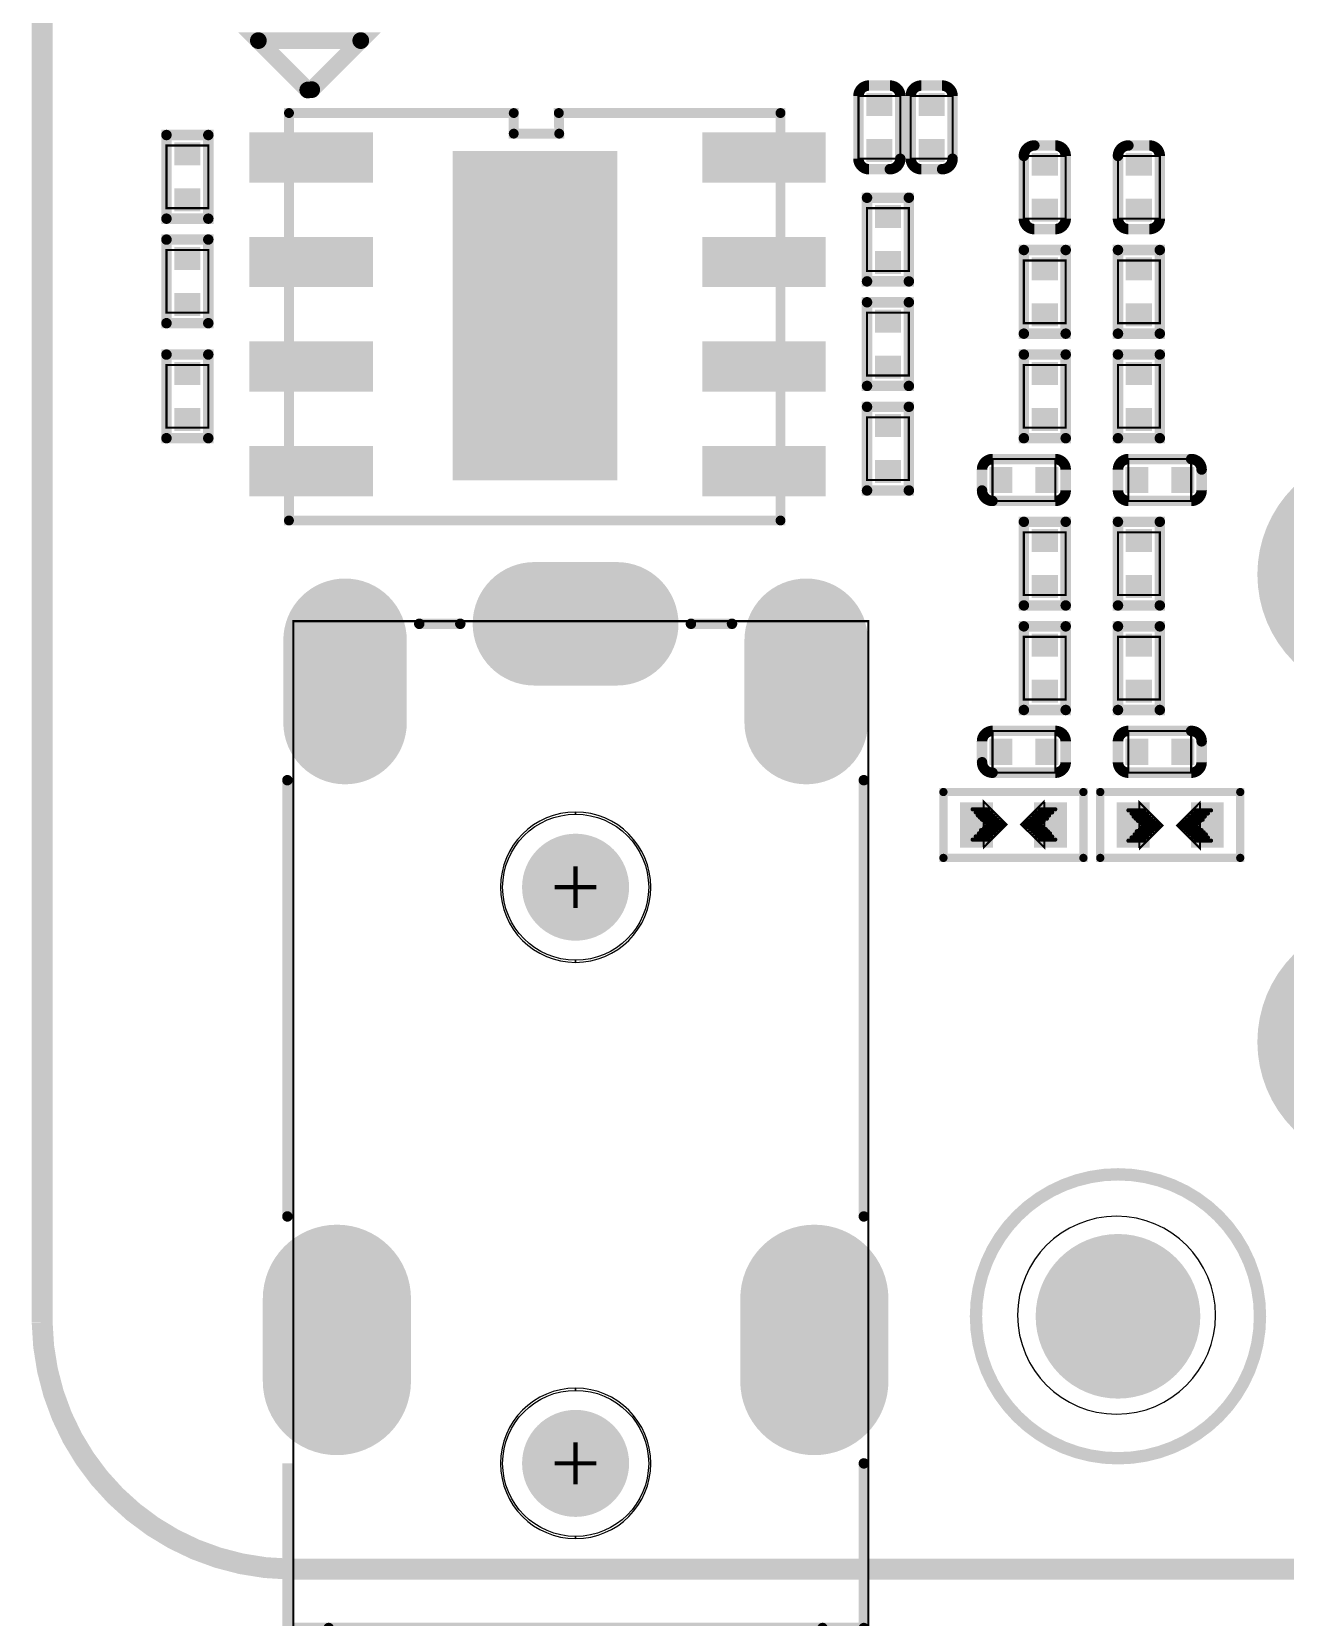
# Model space of a CAD drawing. Extents: x 60 to 160, y 44 to 135.
# Drawn here: x 59.58 to 74.8, y 59.46 to 78.73 of the extents above; entities that cross this region are included whole.
import ezdxf

# ---------------------------------------------------------------- set-up
doc = ezdxf.new("R2010")
doc.units = 0
for name, pattern in [('KEEPOUT_10010100$0', [2, 1, 1]), ('TRMIDX_0', [2, 1, 1]), ('TRMIDX_1', [2, 1, 1])]:
    doc.linetypes.add(name, pattern=pattern)
for name, color, linetype in [('BOARD_OUTLINE_00', 255, 'CONTINUOUS'), ('DRIL_NPLTE_THRU_01', 3, 'CONTINUOUS'), ('DRIL_NPLTE_THRU_02', 253, 'CONTINUOUS'), ('DRIL_NPLTE_THRU_03', 4, 'CONTINUOUS'), ('DRIL_NPLTE_THRU_04', 253, 'CONTINUOUS'), ('DRIL_NPLTE_THRU_05', 210, 'CONTINUOUS'), ('DRIL_NPLTE_THRU_06', 253, 'CONTINUOUS'), ('DRIL_NPLTE_THRU_07', 57, 'CONTINUOUS'), ('DRIL_NPLTE_THRU_08', 231, 'CONTINUOUS'), ('DRIL_NPLTE_THRU_09', 253, 'CONTINUOUS'), ('DRIL_NPLTE_THRU_10', 112, 'CONTINUOUS'), ('DRIL_NPLTE_THRU_11', 216, 'CONTINUOUS'), ('DRIL_NPLTE_THRU_12', 5, 'CONTINUOUS'), ('DRIL_PLTE_THRU_01', 3, 'CONTINUOUS'), ('DRIL_PLTE_THRU_02', 253, 'CONTINUOUS'), ('DRIL_PLTE_THRU_03', 4, 'CONTINUOUS'), ('DRIL_PLTE_THRU_04', 253, 'CONTINUOUS'), ('DRIL_PLTE_THRU_05', 210, 'CONTINUOUS'), ('DRIL_PLTE_THRU_06', 253, 'CONTINUOUS'), ('DRIL_PLTE_THRU_07', 57, 'CONTINUOUS'), ('DRIL_PLTE_THRU_08', 231, 'CONTINUOUS'), ('DRIL_PLTE_THRU_09', 253, 'CONTINUOUS'), ('DRIL_PLTE_THRU_10', 112, 'CONTINUOUS'), ('DRIL_PLTE_THRU_11', 216, 'CONTINUOUS'), ('DRIL_PLTE_THRU_12', 5, 'CONTINUOUS'), ('DRIL_SYMBOL', 255, 'CONTINUOUS'), ('KEEPOUT_00', 43, 'CONTINUOUS'), ('KEEPOUT_01', 43, 'CONTINUOUS'), ('PADS_BOT', 5, 'CONTINUOUS'), ('PADS_INNER', 3, 'CONTINUOUS'), ('PADS_TOP', 3, 'CONTINUOUS'), ('PADS_XR_121', 43, 'CONTINUOUS'), ('PART_TOP_2DLINE_01', 255, 'CONTINUOUS'), ('PART_TOP_2DLINE_116', 255, 'CONTINUOUS'), ('PART_TOP_2DLINE_117', 255, 'CONTINUOUS'), ('PART_TOP_2DLINE_118', 255, 'CONTINUOUS'), ('PART_TOP_2DLINE_119', 255, 'CONTINUOUS'), ('PART_TOP_2DLINE_126', 255, 'CONTINUOUS'), ('PART_TOP_COPPER_01', 255, 'CONTINUOUS'), ('PART_TOP_COPPER_121', 255, 'CONTINUOUS'), ('PART_TOP_CUTOUT_01', 255, 'CONTINUOUS')]:
    doc.layers.add(name, color=color, linetype=linetype)

# ---------------------------------------------------------------- blocks, each defined once
blk = doc.blocks.new('SMOOTH_0$254')
at = {"const_width": 0.127}
blk.add_lwpolyline([(-0.0635, 0, 1), (0.0635, 0, 1)], format="xyb", close=True, dxfattribs=at)
blk = doc.blocks.new('BOARD_62')
at = {"layer": 'BOARD_OUTLINE_00', "const_width": 0.254}
blk.add_lwpolyline([(-3, 71.247506, -0.396432827), (0, 74.247506), (94.190152, 74.247506, -0.365948033), (97.190152, 71.247506), (97.190152, 3, -0.372393427), (94.190152, 0), (0, 0, -0.406057892), (-3, 3)], format="xyb", close=True, dxfattribs=at)
at = {"layer": 'BOARD_OUTLINE_00'}
blk.add_blockref('SMOOTH_0$254', (0, 0), dxfattribs=at)
blk = doc.blocks.new('SMOOTH_0$127')
at = {"const_width": 0.0635}
blk.add_lwpolyline([(-0.03175, 0, 1), (0.03175, 0, 1)], format="xyb", close=True, dxfattribs=at)
blk = doc.blocks.new('SMOOTH_0$0254')
at = {"const_width": 0.0127}
blk.add_lwpolyline([(-0.00635, 0, 1), (0.00635, 0, 1)], format="xyb", close=True, dxfattribs=at)
blk = doc.blocks.new('PART_BODY_TOP_2')
at = {"layer": 'PART_TOP_2DLINE_01', "const_width": 0.127}
blk.add_lwpolyline([(-0.508, -0.127, 0.414214), (-0.381, -0.254), (0.381, -0.254, 0.414214), (0.508, -0.127), (0.508, 0.127, 0.414214), (0.381, 0.254), (-0.381, 0.254, 0.414214), (-0.508, 0.127)], format="xyb", close=True, dxfattribs=at)
at = {"layer": 'PART_TOP_2DLINE_116', "const_width": 0.0254}
blk.add_lwpolyline([(-0.381, 0.254), (-0.381, -0.254), (0.381, -0.254), (0.381, 0.254)], close=True, dxfattribs=at)
at = {"layer": 'PART_TOP_2DLINE_117', "const_width": 0.0254}
blk.add_lwpolyline([(-0.381, 0.254), (-0.381, -0.254), (0.381, -0.254), (0.381, 0.254)], close=True, dxfattribs=at)
at = {"layer": 'PART_TOP_2DLINE_01'}
for p in [(-0.508, -0.127), (-0.381, -0.254)]:
    blk.add_blockref('SMOOTH_0$127', p, dxfattribs=at)
at = {"layer": 'PART_TOP_2DLINE_116'}
for p in [(-0.381, 0.254), (0.381, 0.254), (-0.381, -0.254), (0.381, -0.254)]:
    blk.add_blockref('SMOOTH_0$0254', p, dxfattribs=at)
at = {"layer": 'PART_TOP_2DLINE_117'}
for p in [(-0.381, 0.254), (0.381, 0.254), (-0.381, -0.254), (0.381, -0.254)]:
    blk.add_blockref('SMOOTH_0$0254', p, dxfattribs=at)
blk = doc.blocks.new('DRIL_HOLE_0')
blk.add_lwpolyline([(0, 0, 1), (0, 0, 1)], format="xyb", close=True)
blk = doc.blocks.new('PAD_0')
blk.add_lwpolyline([(0, 0, 1), (0, 0, 1)], format="xyb", close=True)
blk = doc.blocks.new('PAD_3')
at = {"const_width": 0.2794}
blk.add_lwpolyline([(-0.15875, 0), (0.15875, 0)], dxfattribs=at)
blk = doc.blocks.new('STK_TOP_90')
at = {"layer": 'DRIL_PLTE_THRU_01'}
blk.add_blockref('DRIL_HOLE_0', (0, 0), dxfattribs=at)
at = {"layer": 'DRIL_PLTE_THRU_02'}
blk.add_blockref('DRIL_HOLE_0', (0, 0), dxfattribs=at)
at = {"layer": 'DRIL_PLTE_THRU_03'}
blk.add_blockref('DRIL_HOLE_0', (0, 0), dxfattribs=at)
at = {"layer": 'DRIL_PLTE_THRU_04'}
blk.add_blockref('DRIL_HOLE_0', (0, 0), dxfattribs=at)
at = {"layer": 'DRIL_PLTE_THRU_05'}
blk.add_blockref('DRIL_HOLE_0', (0, 0), dxfattribs=at)
at = {"layer": 'DRIL_PLTE_THRU_06'}
blk.add_blockref('DRIL_HOLE_0', (0, 0), dxfattribs=at)
at = {"layer": 'DRIL_PLTE_THRU_07'}
blk.add_blockref('DRIL_HOLE_0', (0, 0), dxfattribs=at)
at = {"layer": 'DRIL_PLTE_THRU_08'}
blk.add_blockref('DRIL_HOLE_0', (0, 0), dxfattribs=at)
at = {"layer": 'DRIL_PLTE_THRU_09'}
blk.add_blockref('DRIL_HOLE_0', (0, 0), dxfattribs=at)
at = {"layer": 'DRIL_PLTE_THRU_10'}
blk.add_blockref('DRIL_HOLE_0', (0, 0), dxfattribs=at)
at = {"layer": 'DRIL_PLTE_THRU_11'}
blk.add_blockref('DRIL_HOLE_0', (0, 0), dxfattribs=at)
at = {"layer": 'DRIL_PLTE_THRU_12'}
blk.add_blockref('DRIL_HOLE_0', (0, 0), dxfattribs=at)
at = {"layer": 'PADS_BOT'}
blk.add_blockref('PAD_0', (0, 0), dxfattribs=at)
at = {"layer": 'PADS_INNER'}
blk.add_blockref('PAD_0', (0, 0), dxfattribs=at)
at = {"layer": 'PADS_TOP', "rotation": 90}
blk.add_blockref('PAD_3', (0, 0), dxfattribs=at)
blk = doc.blocks.new('SYM_TOP_5')
for name, p in [('PART_BODY_TOP_2', (0, 0)), ('STK_TOP_90', (-0.279, 0)), ('STK_TOP_90', (0.279, 0))]:
    blk.add_blockref(name, p)
blk = doc.blocks.new('PART_TOP_204')
blk.add_blockref('SYM_TOP_5', (0, 0))
blk = doc.blocks.new('PART_TOP_205')
blk.add_blockref('SYM_TOP_5', (0, 0))
blk = doc.blocks.new('PART_TOP_206')
blk.add_blockref('SYM_TOP_5', (0, 0))
blk = doc.blocks.new('PART_TOP_207')
blk.add_blockref('SYM_TOP_5', (0, 0))
blk = doc.blocks.new('PART_TOP_208')
blk.add_blockref('SYM_TOP_5', (0, 0))
blk = doc.blocks.new('PART_TOP_209')
blk.add_blockref('SYM_TOP_5', (0, 0))
blk = doc.blocks.new('PART_TOP_216')
blk.add_blockref('SYM_TOP_5', (0, 0))
blk = doc.blocks.new('PART_TOP_217')
blk.add_blockref('SYM_TOP_5', (0, 0))
blk = doc.blocks.new('PART_BODY_TOP_20')
at = {"layer": 'KEEPOUT_00', "linetype": 'KEEPOUT_10010100$0'}
for points in [[(-1.979, 0.063), (-1.953, 0.063, 1), (-3.779, 0.063), (-3.753, 0.063, -1)], [(5.021, 0.063), (5.047, 0.063, 1), (3.221, 0.063), (3.247, 0.063, -1)], [(-3.753, 0.063), (-3.779, 0.063, 1), (-1.953, 0.063), (-1.979, 0.063, -1)], [(3.247, 0.063), (3.221, 0.063, 1), (5.047, 0.063), (5.021, 0.063, -1)]]:
    blk.add_lwpolyline(points, format="xyb", close=True, dxfattribs=at)
at = {"layer": 'PART_TOP_2DLINE_01', "const_width": 0.127}
for points in [[(-2.866, -3.437), (-4.866, -3.437), (-4.866, -2.936), (-4.866, 3.063), (-4.866, 3.564), (-2.866, 3.564)], [(0.134, 3.564), (5.434, 3.564)], [(-4.866, -2.936), (-7.366, -2.936), (-7.366, 3.063), (-4.866, 3.063)], [(7.334, 1.464), (7.334, 1.963)], [(7.334, -1.836), (7.334, -1.337)], [(0.134, -3.437), (5.434, -3.437)]]:
    blk.add_lwpolyline(points, dxfattribs=at)
at = {"layer": 'PART_TOP_2DLINE_118', "const_width": 0.0254}
blk.add_lwpolyline([(-7.366, -3.493), (-7.366, 3.493), (7.366, 3.493), (7.366, -3.493)], close=True, dxfattribs=at)
at = {"layer": 'PART_TOP_2DLINE_119', "const_width": 0.0254}
blk.add_lwpolyline([(-7.366, -3.493), (-7.366, 3.493), (7.366, 3.493), (7.366, -3.493)], close=True, dxfattribs=at)
at = {"layer": 'PART_TOP_2DLINE_01'}
for p in [(0.134, 3.564), (5.434, 3.564), (-7.366, 3.063), (-4.866, 3.063), (7.334, 1.963), (7.334, 1.464), (7.334, -1.337), (7.334, -1.836), (-7.366, -2.936), (-4.866, -2.936), (-4.866, -2.936), (-4.866, -3.437), (-2.866, -3.437), (0.134, -3.437), (5.434, -3.437)]:
    blk.add_blockref('SMOOTH_0$127', p, dxfattribs=at)
at = {"layer": 'PART_TOP_2DLINE_118'}
for p in [(-7.366, 3.493), (7.366, 3.493), (-7.366, -3.493), (7.366, -3.493)]:
    blk.add_blockref('SMOOTH_0$0254', p, dxfattribs=at)
at = {"layer": 'PART_TOP_2DLINE_119'}
for p in [(-7.366, 3.493), (7.366, 3.493), (-7.366, -3.493), (7.366, -3.493)]:
    blk.add_blockref('SMOOTH_0$0254', p, dxfattribs=at)
blk = doc.blocks.new('DRIL_SYMBOL_1$299972')
at = {"layer": 'DRIL_SYMBOL', "const_width": 0.0508}
for points in [[(0, -0.254), (0, 0.254)], [(-0.254, 0), (0.254, 0)]]:
    blk.add_lwpolyline(points, dxfattribs=at)
blk = doc.blocks.new('DRIL_HOLE_1$299972')
at = {"const_width": 0.65}
blk.add_lwpolyline([(-0.325, 0, 1), (0.325, 0, 1)], format="xyb", close=True, dxfattribs=at)
blk.add_blockref('DRIL_SYMBOL_1$299972', (0, 0))
blk = doc.blocks.new('PAD_19')
at = {"const_width": 0.65}
blk.add_lwpolyline([(0, -0.325, 1), (0, 0.325, 1)], format="xyb", close=True, dxfattribs=at)
blk = doc.blocks.new('STK_TOP_120')
at = {"layer": 'DRIL_NPLTE_THRU_01'}
blk.add_blockref('DRIL_HOLE_1$299972', (0, 0), dxfattribs=at)
at = {"layer": 'DRIL_NPLTE_THRU_02'}
blk.add_blockref('DRIL_HOLE_1$299972', (0, 0), dxfattribs=at)
at = {"layer": 'DRIL_NPLTE_THRU_03'}
blk.add_blockref('DRIL_HOLE_1$299972', (0, 0), dxfattribs=at)
at = {"layer": 'DRIL_NPLTE_THRU_04'}
blk.add_blockref('DRIL_HOLE_1$299972', (0, 0), dxfattribs=at)
at = {"layer": 'DRIL_NPLTE_THRU_05'}
blk.add_blockref('DRIL_HOLE_1$299972', (0, 0), dxfattribs=at)
at = {"layer": 'DRIL_NPLTE_THRU_06'}
blk.add_blockref('DRIL_HOLE_1$299972', (0, 0), dxfattribs=at)
at = {"layer": 'DRIL_NPLTE_THRU_07'}
blk.add_blockref('DRIL_HOLE_1$299972', (0, 0), dxfattribs=at)
at = {"layer": 'DRIL_NPLTE_THRU_08'}
blk.add_blockref('DRIL_HOLE_1$299972', (0, 0), dxfattribs=at)
at = {"layer": 'DRIL_NPLTE_THRU_09'}
blk.add_blockref('DRIL_HOLE_1$299972', (0, 0), dxfattribs=at)
at = {"layer": 'DRIL_NPLTE_THRU_10'}
blk.add_blockref('DRIL_HOLE_1$299972', (0, 0), dxfattribs=at)
at = {"layer": 'DRIL_NPLTE_THRU_11'}
blk.add_blockref('DRIL_HOLE_1$299972', (0, 0), dxfattribs=at)
at = {"layer": 'DRIL_NPLTE_THRU_12'}
blk.add_blockref('DRIL_HOLE_1$299972', (0, 0), dxfattribs=at)
at = {"layer": 'PADS_BOT'}
blk.add_blockref('PAD_19', (0, 0), dxfattribs=at)
at = {"layer": 'PADS_INNER'}
blk.add_blockref('PAD_19', (0, 0), dxfattribs=at)
at = {"layer": 'PADS_TOP'}
blk.add_blockref('PAD_19', (0, 0), dxfattribs=at)
blk = doc.blocks.new('DRIL_SLOT_0003900059000000900')
at = {"const_width": 0.5}
blk.add_lwpolyline([(0.25, -0.25), (0.25, 0.25, 1), (-0.25, 0.25), (-0.25, -0.25, 1)], format="xyb", close=True, dxfattribs=at)
blk = doc.blocks.new('PAD_20')
at = {"const_width": 0.75}
blk.add_lwpolyline([(-0.5, -0.375), (0.5, -0.375, 1), (0.5, 0.375), (-0.5, 0.375, 1)], format="xyb", close=True, dxfattribs=at)
blk = doc.blocks.new('STK_TOP_121')
at = {"layer": 'DRIL_PLTE_THRU_01'}
blk.add_blockref('DRIL_SLOT_0003900059000000900', (0, 0), dxfattribs=at)
at = {"layer": 'DRIL_PLTE_THRU_02'}
blk.add_blockref('DRIL_SLOT_0003900059000000900', (0, 0), dxfattribs=at)
at = {"layer": 'DRIL_PLTE_THRU_03'}
blk.add_blockref('DRIL_SLOT_0003900059000000900', (0, 0), dxfattribs=at)
at = {"layer": 'DRIL_PLTE_THRU_04'}
blk.add_blockref('DRIL_SLOT_0003900059000000900', (0, 0), dxfattribs=at)
at = {"layer": 'DRIL_PLTE_THRU_05'}
blk.add_blockref('DRIL_SLOT_0003900059000000900', (0, 0), dxfattribs=at)
at = {"layer": 'DRIL_PLTE_THRU_06'}
blk.add_blockref('DRIL_SLOT_0003900059000000900', (0, 0), dxfattribs=at)
at = {"layer": 'DRIL_PLTE_THRU_07'}
blk.add_blockref('DRIL_SLOT_0003900059000000900', (0, 0), dxfattribs=at)
at = {"layer": 'DRIL_PLTE_THRU_08'}
blk.add_blockref('DRIL_SLOT_0003900059000000900', (0, 0), dxfattribs=at)
at = {"layer": 'DRIL_PLTE_THRU_09'}
blk.add_blockref('DRIL_SLOT_0003900059000000900', (0, 0), dxfattribs=at)
at = {"layer": 'DRIL_PLTE_THRU_10'}
blk.add_blockref('DRIL_SLOT_0003900059000000900', (0, 0), dxfattribs=at)
at = {"layer": 'DRIL_PLTE_THRU_11'}
blk.add_blockref('DRIL_SLOT_0003900059000000900', (0, 0), dxfattribs=at)
at = {"layer": 'DRIL_PLTE_THRU_12'}
blk.add_blockref('DRIL_SLOT_0003900059000000900', (0, 0), dxfattribs=at)
at = {"layer": 'PADS_BOT', "rotation": 90}
blk.add_blockref('PAD_20', (0, 0), dxfattribs=at)
at = {"layer": 'PADS_INNER', "rotation": 90}
blk.add_blockref('PAD_20', (0, 0), dxfattribs=at)
at = {"layer": 'PADS_TOP', "rotation": 90}
blk.add_blockref('PAD_20', (0, 0), dxfattribs=at)
blk = doc.blocks.new('DRIL_SLOT_0003900059000000000')
at = {"const_width": 0.5}
blk.add_lwpolyline([(-0.25, -0.25), (0.25, -0.25, 1), (0.25, 0.25), (-0.25, 0.25, 1)], format="xyb", close=True, dxfattribs=at)
blk = doc.blocks.new('STK_TOP_119')
at = {"layer": 'DRIL_PLTE_THRU_01'}
blk.add_blockref('DRIL_SLOT_0003900059000000000', (0, 0), dxfattribs=at)
at = {"layer": 'DRIL_PLTE_THRU_02'}
blk.add_blockref('DRIL_SLOT_0003900059000000000', (0, 0), dxfattribs=at)
at = {"layer": 'DRIL_PLTE_THRU_03'}
blk.add_blockref('DRIL_SLOT_0003900059000000000', (0, 0), dxfattribs=at)
at = {"layer": 'DRIL_PLTE_THRU_04'}
blk.add_blockref('DRIL_SLOT_0003900059000000000', (0, 0), dxfattribs=at)
at = {"layer": 'DRIL_PLTE_THRU_05'}
blk.add_blockref('DRIL_SLOT_0003900059000000000', (0, 0), dxfattribs=at)
at = {"layer": 'DRIL_PLTE_THRU_06'}
blk.add_blockref('DRIL_SLOT_0003900059000000000', (0, 0), dxfattribs=at)
at = {"layer": 'DRIL_PLTE_THRU_07'}
blk.add_blockref('DRIL_SLOT_0003900059000000000', (0, 0), dxfattribs=at)
at = {"layer": 'DRIL_PLTE_THRU_08'}
blk.add_blockref('DRIL_SLOT_0003900059000000000', (0, 0), dxfattribs=at)
at = {"layer": 'DRIL_PLTE_THRU_09'}
blk.add_blockref('DRIL_SLOT_0003900059000000000', (0, 0), dxfattribs=at)
at = {"layer": 'DRIL_PLTE_THRU_10'}
blk.add_blockref('DRIL_SLOT_0003900059000000000', (0, 0), dxfattribs=at)
at = {"layer": 'DRIL_PLTE_THRU_11'}
blk.add_blockref('DRIL_SLOT_0003900059000000000', (0, 0), dxfattribs=at)
at = {"layer": 'DRIL_PLTE_THRU_12'}
blk.add_blockref('DRIL_SLOT_0003900059000000000', (0, 0), dxfattribs=at)
at = {"layer": 'PADS_BOT'}
blk.add_blockref('PAD_20', (0, 0), dxfattribs=at)
at = {"layer": 'PADS_INNER'}
blk.add_blockref('PAD_20', (0, 0), dxfattribs=at)
at = {"layer": 'PADS_TOP'}
blk.add_blockref('PAD_20', (0, 0), dxfattribs=at)
blk = doc.blocks.new('DRIL_SLOT_0004700059000000000')
at = {"const_width": 0.599948}
blk.add_lwpolyline([(-0.150114, -0.299974), (0.150114, -0.299974, 1), (0.150114, 0.299974), (-0.150114, 0.299974, 1)], format="xyb", close=True, dxfattribs=at)
blk = doc.blocks.new('PAD_21')
at = {"const_width": 0.9}
blk.add_lwpolyline([(-0.5, -0.45), (0.5, -0.45, 1), (0.5, 0.45), (-0.5, 0.45, 1)], format="xyb", close=True, dxfattribs=at)
blk = doc.blocks.new('STK_TOP_122')
at = {"layer": 'DRIL_PLTE_THRU_01'}
blk.add_blockref('DRIL_SLOT_0004700059000000000', (0, 0), dxfattribs=at)
at = {"layer": 'DRIL_PLTE_THRU_02'}
blk.add_blockref('DRIL_SLOT_0004700059000000000', (0, 0), dxfattribs=at)
at = {"layer": 'DRIL_PLTE_THRU_03'}
blk.add_blockref('DRIL_SLOT_0004700059000000000', (0, 0), dxfattribs=at)
at = {"layer": 'DRIL_PLTE_THRU_04'}
blk.add_blockref('DRIL_SLOT_0004700059000000000', (0, 0), dxfattribs=at)
at = {"layer": 'DRIL_PLTE_THRU_05'}
blk.add_blockref('DRIL_SLOT_0004700059000000000', (0, 0), dxfattribs=at)
at = {"layer": 'DRIL_PLTE_THRU_06'}
blk.add_blockref('DRIL_SLOT_0004700059000000000', (0, 0), dxfattribs=at)
at = {"layer": 'DRIL_PLTE_THRU_07'}
blk.add_blockref('DRIL_SLOT_0004700059000000000', (0, 0), dxfattribs=at)
at = {"layer": 'DRIL_PLTE_THRU_08'}
blk.add_blockref('DRIL_SLOT_0004700059000000000', (0, 0), dxfattribs=at)
at = {"layer": 'DRIL_PLTE_THRU_09'}
blk.add_blockref('DRIL_SLOT_0004700059000000000', (0, 0), dxfattribs=at)
at = {"layer": 'DRIL_PLTE_THRU_10'}
blk.add_blockref('DRIL_SLOT_0004700059000000000', (0, 0), dxfattribs=at)
at = {"layer": 'DRIL_PLTE_THRU_11'}
blk.add_blockref('DRIL_SLOT_0004700059000000000', (0, 0), dxfattribs=at)
at = {"layer": 'DRIL_PLTE_THRU_12'}
blk.add_blockref('DRIL_SLOT_0004700059000000000', (0, 0), dxfattribs=at)
at = {"layer": 'PADS_BOT'}
blk.add_blockref('PAD_21', (0, 0), dxfattribs=at)
at = {"layer": 'PADS_INNER'}
blk.add_blockref('PAD_21', (0, 0), dxfattribs=at)
at = {"layer": 'PADS_TOP'}
blk.add_blockref('PAD_21', (0, 0), dxfattribs=at)
blk = doc.blocks.new('SYM_TOP_23')
for name, p in [('STK_TOP_122', (-1.366, 2.963)), ('PART_BODY_TOP_20', (0, 0)), ('STK_TOP_119', (6.634, 2.864)), ('STK_TOP_121', (7.334, 0.064)), ('STK_TOP_120', (-2.866, 0.064)), ('STK_TOP_120', (4.134, 0.064)), ('STK_TOP_122', (-1.366, -2.836)), ('STK_TOP_119', (6.634, -2.737))]:
    blk.add_blockref(name, p)
blk = doc.blocks.new('PART_TOP_331')
blk.add_blockref('SYM_TOP_23', (0, 0))
blk = doc.blocks.new('PART_BODY_TOP_30')
at = {"layer": 'KEEPOUT_01', "linetype": 'KEEPOUT_10010100$0'}
blk.add_lwpolyline([(-1.219, 0.013, 1), (1.185, 0.013, 1)], format="xyb", close=True, dxfattribs=at)
at = {"layer": 'PART_TOP_COPPER_121', "const_width": 1}
blk.add_lwpolyline([(0.5, 0, 1), (-0.5, 0, 1)], format="xyb", close=True, dxfattribs=at)
at = {"layer": 'PART_TOP_CUTOUT_01', "const_width": 0.15}
blk.add_lwpolyline([(1.725, 0, 1), (-1.725, 0, 1)], format="xyb", close=True, dxfattribs=at)
blk = doc.blocks.new('PAD_31')
at = {"const_width": 1}
blk.add_lwpolyline([(0, -0.5, 1), (0, 0.5, 1)], format="xyb", close=True, dxfattribs=at)
blk = doc.blocks.new('PAD_49')
at = {"const_width": 0.5}
blk.add_lwpolyline([(0, -0.25, 1), (0, 0.25, 1)], format="xyb", close=True, dxfattribs=at)
blk = doc.blocks.new('STK_TOP_410')
at = {"layer": 'DRIL_PLTE_THRU_01'}
blk.add_blockref('DRIL_HOLE_0', (0, 0), dxfattribs=at)
at = {"layer": 'DRIL_PLTE_THRU_02'}
blk.add_blockref('DRIL_HOLE_0', (0, 0), dxfattribs=at)
at = {"layer": 'DRIL_PLTE_THRU_03'}
blk.add_blockref('DRIL_HOLE_0', (0, 0), dxfattribs=at)
at = {"layer": 'DRIL_PLTE_THRU_04'}
blk.add_blockref('DRIL_HOLE_0', (0, 0), dxfattribs=at)
at = {"layer": 'DRIL_PLTE_THRU_05'}
blk.add_blockref('DRIL_HOLE_0', (0, 0), dxfattribs=at)
at = {"layer": 'DRIL_PLTE_THRU_06'}
blk.add_blockref('DRIL_HOLE_0', (0, 0), dxfattribs=at)
at = {"layer": 'DRIL_PLTE_THRU_07'}
blk.add_blockref('DRIL_HOLE_0', (0, 0), dxfattribs=at)
at = {"layer": 'DRIL_PLTE_THRU_08'}
blk.add_blockref('DRIL_HOLE_0', (0, 0), dxfattribs=at)
at = {"layer": 'DRIL_PLTE_THRU_09'}
blk.add_blockref('DRIL_HOLE_0', (0, 0), dxfattribs=at)
at = {"layer": 'DRIL_PLTE_THRU_10'}
blk.add_blockref('DRIL_HOLE_0', (0, 0), dxfattribs=at)
at = {"layer": 'DRIL_PLTE_THRU_11'}
blk.add_blockref('DRIL_HOLE_0', (0, 0), dxfattribs=at)
at = {"layer": 'DRIL_PLTE_THRU_12'}
blk.add_blockref('DRIL_HOLE_0', (0, 0), dxfattribs=at)
at = {"layer": 'PADS_BOT'}
blk.add_blockref('PAD_0', (0, 0), dxfattribs=at)
at = {"layer": 'PADS_INNER'}
blk.add_blockref('PAD_0', (0, 0), dxfattribs=at)
at = {"layer": 'PADS_TOP'}
blk.add_blockref('PAD_49', (0, 0), dxfattribs=at)
at = {"layer": 'PADS_XR_121'}
blk.add_blockref('PAD_31', (0, 0), dxfattribs=at)
blk = doc.blocks.new('SYM_TOP_33')
for name in ['PART_BODY_TOP_30', 'STK_TOP_410']:
    blk.add_blockref(name, (0, 0))
blk = doc.blocks.new('PART_TOP_353')
blk.add_blockref('SYM_TOP_33', (0, 0))
blk = doc.blocks.new('PART_BODY_TOP_36')
at = {"layer": 'PART_TOP_2DLINE_01', "const_width": 0.127}
blk.add_lwpolyline([(-0.508, 0.254), (0.508, 0.254), (0.508, -0.254), (-0.508, -0.254)], close=True, dxfattribs=at)
at = {"layer": 'PART_TOP_2DLINE_118', "const_width": 0.0254}
blk.add_lwpolyline([(-0.381, 0.254), (0.381, 0.254), (0.381, -0.254), (-0.381, -0.254)], close=True, dxfattribs=at)
at = {"layer": 'PART_TOP_2DLINE_119', "const_width": 0.0254}
blk.add_lwpolyline([(-0.381, 0.254), (0.381, 0.254), (0.381, -0.254), (-0.381, -0.254)], close=True, dxfattribs=at)
at = {"layer": 'PART_TOP_2DLINE_01'}
for p in [(-0.508, 0.254), (0.508, 0.254), (-0.508, -0.254), (0.508, -0.254)]:
    blk.add_blockref('SMOOTH_0$127', p, dxfattribs=at)
at = {"layer": 'PART_TOP_2DLINE_118'}
for p in [(-0.381, 0.254), (0.381, 0.254), (-0.381, -0.254), (0.381, -0.254)]:
    blk.add_blockref('SMOOTH_0$0254', p, dxfattribs=at)
at = {"layer": 'PART_TOP_2DLINE_119'}
for p in [(-0.381, 0.254), (0.381, 0.254), (-0.381, -0.254), (0.381, -0.254)]:
    blk.add_blockref('SMOOTH_0$0254', p, dxfattribs=at)
blk = doc.blocks.new('SYM_TOP_39')
for name, p in [('PART_BODY_TOP_36', (0, 0)), ('STK_TOP_90', (-0.2794, 0)), ('STK_TOP_90', (0.2794, 0))]:
    blk.add_blockref(name, p)
blk = doc.blocks.new('PART_TOP_468')
blk.add_blockref('SYM_TOP_39', (0, 0))
blk = doc.blocks.new('PART_TOP_469')
blk.add_blockref('SYM_TOP_39', (0, 0))
blk = doc.blocks.new('PART_TOP_470')
blk.add_blockref('SYM_TOP_39', (0, 0))
blk = doc.blocks.new('PART_TOP_471')
blk.add_blockref('SYM_TOP_39', (0, 0))
blk = doc.blocks.new('PART_TOP_472')
blk.add_blockref('SYM_TOP_39', (0, 0))
blk = doc.blocks.new('PART_TOP_473')
blk.add_blockref('SYM_TOP_39', (0, 0))
blk = doc.blocks.new('PART_TOP_474')
blk.add_blockref('SYM_TOP_39', (0, 0))
blk = doc.blocks.new('PART_TOP_475')
blk.add_blockref('SYM_TOP_39', (0, 0))
blk = doc.blocks.new('PART_TOP_527')
blk.add_blockref('SYM_TOP_39', (0, 0))
blk = doc.blocks.new('PART_TOP_528')
blk.add_blockref('SYM_TOP_39', (0, 0))
blk = doc.blocks.new('PART_TOP_529')
blk.add_blockref('SYM_TOP_39', (0, 0))
blk = doc.blocks.new('PART_TOP_530')
blk.add_blockref('SYM_TOP_39', (0, 0))
blk = doc.blocks.new('PART_TOP_531')
blk.add_blockref('SYM_TOP_39', (0, 0))
blk = doc.blocks.new('PART_TOP_532')
blk.add_blockref('SYM_TOP_39', (0, 0))
blk = doc.blocks.new('SMOOTH_0$2032')
at = {"const_width": 0.1016}
blk.add_lwpolyline([(-0.0508, 0, 1), (0.0508, 0, 1)], format="xyb", close=True, dxfattribs=at)
blk = doc.blocks.new('SMOOTH_0$12')
at = {"const_width": 0.06}
blk.add_lwpolyline([(-0.03, 0, 1), (0.03, 0, 1)], format="xyb", close=True, dxfattribs=at)
blk = doc.blocks.new('PART_BODY_TOP_55')
at = {"layer": 'PART_TOP_2DLINE_126', "const_width": 0.12}
blk.add_lwpolyline([(-2.46, 2.99), (2.49, 2.99), (2.49, -2.98), (-2.46, -2.98), (-2.46, -0.25), (-2.21, -0.25), (-2.21, 0.3025), (-2.46, 0.2975)], close=True, dxfattribs=at)
at = {"layer": 'PART_TOP_2DLINE_126', "const_width": 0.2032}
blk.add_lwpolyline([(-2.74425, -2.704), (-3.34025, -2.108), (-3.34025, -3.352), (-2.73975, -2.7515)], dxfattribs=at)
at = {"layer": 'PART_TOP_2DLINE_126'}
for name, p in [('SMOOTH_0$12', (-2.46, 2.99)), ('SMOOTH_0$12', (2.49, 2.99)), ('SMOOTH_0$12', (-2.46, 0.2975)), ('SMOOTH_0$12', (-2.21, 0.3025)), ('SMOOTH_0$12', (-2.46, -0.25)), ('SMOOTH_0$12', (-2.21, -0.25)), ('SMOOTH_0$2032', (-3.34025, -2.108)), ('SMOOTH_0$2032', (-2.74425, -2.704)), ('SMOOTH_0$2032', (-2.73975, -2.7515)), ('SMOOTH_0$12', (-2.46, -2.98)), ('SMOOTH_0$12', (2.49, -2.98)), ('SMOOTH_0$2032', (-3.34025, -3.352))]:
    blk.add_blockref(name, p, dxfattribs=at)
blk = doc.blocks.new('PAD_75')
at = {"const_width": 0.61}
blk.add_lwpolyline([(-0.75, 0), (0.75, 0)], dxfattribs=at)
blk = doc.blocks.new('STK_TOP_188')
at = {"layer": 'DRIL_PLTE_THRU_01'}
blk.add_blockref('DRIL_HOLE_0', (0, 0), dxfattribs=at)
at = {"layer": 'DRIL_PLTE_THRU_02'}
blk.add_blockref('DRIL_HOLE_0', (0, 0), dxfattribs=at)
at = {"layer": 'DRIL_PLTE_THRU_03'}
blk.add_blockref('DRIL_HOLE_0', (0, 0), dxfattribs=at)
at = {"layer": 'DRIL_PLTE_THRU_04'}
blk.add_blockref('DRIL_HOLE_0', (0, 0), dxfattribs=at)
at = {"layer": 'DRIL_PLTE_THRU_05'}
blk.add_blockref('DRIL_HOLE_0', (0, 0), dxfattribs=at)
at = {"layer": 'DRIL_PLTE_THRU_06'}
blk.add_blockref('DRIL_HOLE_0', (0, 0), dxfattribs=at)
at = {"layer": 'DRIL_PLTE_THRU_07'}
blk.add_blockref('DRIL_HOLE_0', (0, 0), dxfattribs=at)
at = {"layer": 'DRIL_PLTE_THRU_08'}
blk.add_blockref('DRIL_HOLE_0', (0, 0), dxfattribs=at)
at = {"layer": 'DRIL_PLTE_THRU_09'}
blk.add_blockref('DRIL_HOLE_0', (0, 0), dxfattribs=at)
at = {"layer": 'DRIL_PLTE_THRU_10'}
blk.add_blockref('DRIL_HOLE_0', (0, 0), dxfattribs=at)
at = {"layer": 'DRIL_PLTE_THRU_11'}
blk.add_blockref('DRIL_HOLE_0', (0, 0), dxfattribs=at)
at = {"layer": 'DRIL_PLTE_THRU_12'}
blk.add_blockref('DRIL_HOLE_0', (0, 0), dxfattribs=at)
at = {"layer": 'PADS_BOT'}
blk.add_blockref('PAD_0', (0, 0), dxfattribs=at)
at = {"layer": 'PADS_INNER'}
blk.add_blockref('PAD_0', (0, 0), dxfattribs=at)
at = {"layer": 'PADS_TOP', "rotation": 90}
blk.add_blockref('PAD_75', (0, 0), dxfattribs=at)
blk = doc.blocks.new('PAD_76')
at = {"const_width": 2}
blk.add_lwpolyline([(-2, 0), (2, 0)], dxfattribs=at)
blk = doc.blocks.new('STK_TOP_189')
at = {"layer": 'DRIL_PLTE_THRU_01'}
blk.add_blockref('DRIL_HOLE_0', (0, 0), dxfattribs=at)
at = {"layer": 'DRIL_PLTE_THRU_02'}
blk.add_blockref('DRIL_HOLE_0', (0, 0), dxfattribs=at)
at = {"layer": 'DRIL_PLTE_THRU_03'}
blk.add_blockref('DRIL_HOLE_0', (0, 0), dxfattribs=at)
at = {"layer": 'DRIL_PLTE_THRU_04'}
blk.add_blockref('DRIL_HOLE_0', (0, 0), dxfattribs=at)
at = {"layer": 'DRIL_PLTE_THRU_05'}
blk.add_blockref('DRIL_HOLE_0', (0, 0), dxfattribs=at)
at = {"layer": 'DRIL_PLTE_THRU_06'}
blk.add_blockref('DRIL_HOLE_0', (0, 0), dxfattribs=at)
at = {"layer": 'DRIL_PLTE_THRU_07'}
blk.add_blockref('DRIL_HOLE_0', (0, 0), dxfattribs=at)
at = {"layer": 'DRIL_PLTE_THRU_08'}
blk.add_blockref('DRIL_HOLE_0', (0, 0), dxfattribs=at)
at = {"layer": 'DRIL_PLTE_THRU_09'}
blk.add_blockref('DRIL_HOLE_0', (0, 0), dxfattribs=at)
at = {"layer": 'DRIL_PLTE_THRU_10'}
blk.add_blockref('DRIL_HOLE_0', (0, 0), dxfattribs=at)
at = {"layer": 'DRIL_PLTE_THRU_11'}
blk.add_blockref('DRIL_HOLE_0', (0, 0), dxfattribs=at)
at = {"layer": 'DRIL_PLTE_THRU_12'}
blk.add_blockref('DRIL_HOLE_0', (0, 0), dxfattribs=at)
at = {"layer": 'PADS_BOT'}
blk.add_blockref('PAD_0', (0, 0), dxfattribs=at)
at = {"layer": 'PADS_INNER'}
blk.add_blockref('PAD_0', (0, 0), dxfattribs=at)
at = {"layer": 'PADS_TOP'}
blk.add_blockref('PAD_76', (0, 0), dxfattribs=at)
blk = doc.blocks.new('SYM_TOP_58')
for name, p in [('STK_TOP_188', (-1.92, 2.79)), ('STK_TOP_188', (-0.65, 2.79)), ('STK_TOP_188', (0.62, 2.79)), ('STK_TOP_188', (1.89, 2.79)), ('PART_BODY_TOP_55', (0, 0)), ('STK_TOP_189', (0, 0.01)), ('STK_TOP_188', (-1.92, -2.71)), ('STK_TOP_188', (-0.65, -2.71)), ('STK_TOP_188', (0.62, -2.71)), ('STK_TOP_188', (1.89, -2.71))]:
    blk.add_blockref(name, p)
blk = doc.blocks.new('PART_TOP_688')
blk.add_blockref('SYM_TOP_58', (0, 0))
blk = doc.blocks.new('SMOOTH_0$0508')
at = {"const_width": 0.0254}
blk.add_lwpolyline([(-0.0127, 0, 1), (0.0127, 0, 1)], format="xyb", close=True, dxfattribs=at)
blk = doc.blocks.new('SMOOTH_0$1')
at = {"const_width": 0.05}
blk.add_lwpolyline([(-0.025, 0, 1), (0.025, 0, 1)], format="xyb", close=True, dxfattribs=at)
blk = doc.blocks.new('PART_BODY_TOP_10')
at = {"layer": 'PART_TOP_2DLINE_01', "const_width": 0.1}
blk.add_lwpolyline([(0.85, -0.4), (0.85, 0.4), (-0.85, 0.4), (-0.85, -0.4)], close=True, dxfattribs=at)
at = {"layer": 'PART_TOP_COPPER_01', "linetype": 'TRMIDX_0', "const_width": 0.0508}
for points in [[(-0.3048, 0.1905), (-0.4953, 0.1905)], [(-0.2667, 0.1524), (-0.4572, 0.1524)], [(-0.2413, 0.1143), (-0.4318, 0.1143)], [(-0.2159, 0.0889), (-0.4064, 0.0889)], [(-0.1905, 0.0635), (-0.381, 0.0635)], [(-0.1524, 0.0381), (-0.3429, 0.0381)], [(-0.1397, -0.0127), (-0.3302, -0.0127)], [(-0.127, 0.0127), (-0.3175, 0.0127)], [(-0.3048, -0.1778), (-0.4953, -0.1778)], [(-0.2667, -0.1397), (-0.4572, -0.1397)], [(-0.2286, -0.1016), (-0.4191, -0.1016)], [(-0.2032, -0.0635), (-0.3937, -0.0635)], [(-0.1651, -0.0381), (-0.3556, -0.0381)]]:
    blk.add_lwpolyline(points, dxfattribs=at)
at = {"layer": 'PART_TOP_COPPER_01', "linetype": 'TRMIDX_0', "const_width": 0.0254}
for points in [[(-0.3556, -0.2667), (-0.08255, 0.00635), (-0.36195, 0.28575), (-0.36195, -0.254), (-0.3556, -0.254)], [(-0.3048, -0.1651), (-0.1397, 0), (-0.31115, 0.17145), (-0.31115, -0.1524), (-0.3048, -0.1524)]]:
    blk.add_lwpolyline(points, close=True, dxfattribs=at)
at = {"layer": 'PART_TOP_COPPER_01', "linetype": 'TRMIDX_1', "const_width": 0.0254}
for points in [[(0.3683, 0.2794), (0.09525, 0.00635), (0.37465, -0.27305), (0.37465, 0.2667), (0.3683, 0.2667)], [(0.3175, 0.1778), (0.1524, 0.0127), (0.32385, -0.15875), (0.32385, 0.1651), (0.3175, 0.1651)]]:
    blk.add_lwpolyline(points, close=True, dxfattribs=at)
at = {"layer": 'PART_TOP_COPPER_01', "linetype": 'TRMIDX_1', "const_width": 0.0508}
for points in [[(0.3175, 0.1905), (0.508, 0.1905)], [(0.1397, 0), (0.3302, 0)], [(0.1524, 0.0254), (0.3429, 0.0254)], [(0.1651, -0.0254), (0.3556, -0.0254)], [(0.1778, 0.0508), (0.3683, 0.0508)], [(0.2159, 0.0762), (0.4064, 0.0762)], [(0.2413, 0.1143), (0.4318, 0.1143)], [(0.2794, 0.1524), (0.4699, 0.1524)], [(0.2032, -0.0508), (0.3937, -0.0508)], [(0.2286, -0.0762), (0.4191, -0.0762)], [(0.254, -0.1016), (0.4445, -0.1016)], [(0.2794, -0.1397), (0.4699, -0.1397)], [(0.3175, -0.1778), (0.508, -0.1778)]]:
    blk.add_lwpolyline(points, dxfattribs=at)
at = {"layer": 'PART_TOP_2DLINE_01'}
for p in [(-0.85, 0.4), (0.85, 0.4), (-0.85, -0.4), (0.85, -0.4)]:
    blk.add_blockref('SMOOTH_0$1', p, dxfattribs=at)
at = {"layer": 'PART_TOP_COPPER_01'}
for name, p in [('SMOOTH_0$0508', (-0.4953, 0.1905)), ('SMOOTH_0$0254', (-0.36195, 0.28575)), ('SMOOTH_0$0508', (-0.3048, 0.1905)), ('SMOOTH_0$0508', (0.3175, 0.1905)), ('SMOOTH_0$0254', (0.3683, 0.2794)), ('SMOOTH_0$0254', (0.3683, 0.2667)), ('SMOOTH_0$0254', (0.37465, 0.2667)), ('SMOOTH_0$0508', (0.508, 0.1905)), ('SMOOTH_0$0508', (-0.4572, 0.1524)), ('SMOOTH_0$0508', (-0.4318, 0.1143)), ('SMOOTH_0$0508', (-0.4064, 0.0889)), ('SMOOTH_0$0508', (-0.381, 0.0635)), ('SMOOTH_0$0508', (-0.3429, 0.0381)), ('SMOOTH_0$0508', (-0.3302, -0.0127)), ('SMOOTH_0$0508', (-0.3175, 0.0127)), ('SMOOTH_0$0254', (-0.31115, 0.17145)), ('SMOOTH_0$0508', (-0.2667, 0.1524)), ('SMOOTH_0$0508', (-0.2413, 0.1143)), ('SMOOTH_0$0508', (-0.2159, 0.0889)), ('SMOOTH_0$0508', (-0.1905, 0.0635)), ('SMOOTH_0$0508', (-0.1524, 0.0381)), ('SMOOTH_0$0508', (-0.1397, -0.0127)), ('SMOOTH_0$0508', (-0.127, 0.0127)), ('SMOOTH_0$0254', (-0.1397, 0)), ('SMOOTH_0$0254', (-0.08255, 0.00635)), ('SMOOTH_0$0254', (0.09525, 0.00635)), ('SMOOTH_0$0508', (0.1397, 0)), ('SMOOTH_0$0508', (0.1524, 0.0254)), ('SMOOTH_0$0254', (0.1524, 0.0127)), ('SMOOTH_0$0508', (0.1651, -0.0254)), ('SMOOTH_0$0508', (0.1778, 0.0508)), ('SMOOTH_0$0508', (0.2159, 0.0762)), ('SMOOTH_0$0508', (0.2413, 0.1143)), ('SMOOTH_0$0508', (0.2794, 0.1524)), ('SMOOTH_0$0254', (0.3175, 0.1778)), ('SMOOTH_0$0254', (0.3175, 0.1651)), ('SMOOTH_0$0508', (0.3302, 0)), ('SMOOTH_0$0254', (0.32385, 0.1651)), ('SMOOTH_0$0508', (0.3429, 0.0254)), ('SMOOTH_0$0508', (0.3556, -0.0254)), ('SMOOTH_0$0508', (0.3683, 0.0508)), ('SMOOTH_0$0508', (0.4064, 0.0762)), ('SMOOTH_0$0508', (0.4318, 0.1143)), ('SMOOTH_0$0508', (0.4699, 0.1524)), ('SMOOTH_0$0508', (-0.4953, -0.1778)), ('SMOOTH_0$0508', (-0.4572, -0.1397)), ('SMOOTH_0$0508', (-0.4191, -0.1016)), ('SMOOTH_0$0508', (-0.3937, -0.0635)), ('SMOOTH_0$0508', (-0.3556, -0.0381)), ('SMOOTH_0$0508', (-0.3048, -0.1778)), ('SMOOTH_0$0254', (-0.31115, -0.1524)), ('SMOOTH_0$0254', (-0.3048, -0.1524)), ('SMOOTH_0$0254', (-0.3048, -0.1651)), ('SMOOTH_0$0508', (-0.2667, -0.1397)), ('SMOOTH_0$0508', (-0.2286, -0.1016)), ('SMOOTH_0$0508', (-0.2032, -0.0635)), ('SMOOTH_0$0508', (-0.1651, -0.0381)), ('SMOOTH_0$0508', (0.2032, -0.0508)), ('SMOOTH_0$0508', (0.2286, -0.0762)), ('SMOOTH_0$0508', (0.254, -0.1016)), ('SMOOTH_0$0508', (0.2794, -0.1397)), ('SMOOTH_0$0508', (0.3175, -0.1778)), ('SMOOTH_0$0254', (0.32385, -0.15875)), ('SMOOTH_0$0508', (0.3937, -0.0508)), ('SMOOTH_0$0508', (0.4191, -0.0762)), ('SMOOTH_0$0508', (0.4445, -0.1016)), ('SMOOTH_0$0508', (0.4699, -0.1397)), ('SMOOTH_0$0508', (0.508, -0.1778)), ('SMOOTH_0$0254', (-0.36195, -0.254)), ('SMOOTH_0$0254', (-0.3556, -0.254)), ('SMOOTH_0$0254', (-0.3556, -0.2667)), ('SMOOTH_0$0254', (0.37465, -0.27305))]:
    blk.add_blockref(name, p, dxfattribs=at)
blk = doc.blocks.new('PAD_6')
at = {"const_width": 0.4}
blk.add_lwpolyline([(-0.275, 0), (0.275, 0)], dxfattribs=at)
blk = doc.blocks.new('STK_TOP_99')
at = {"layer": 'DRIL_PLTE_THRU_01'}
blk.add_blockref('DRIL_HOLE_0', (0, 0), dxfattribs=at)
at = {"layer": 'DRIL_PLTE_THRU_02'}
blk.add_blockref('DRIL_HOLE_0', (0, 0), dxfattribs=at)
at = {"layer": 'DRIL_PLTE_THRU_03'}
blk.add_blockref('DRIL_HOLE_0', (0, 0), dxfattribs=at)
at = {"layer": 'DRIL_PLTE_THRU_04'}
blk.add_blockref('DRIL_HOLE_0', (0, 0), dxfattribs=at)
at = {"layer": 'DRIL_PLTE_THRU_05'}
blk.add_blockref('DRIL_HOLE_0', (0, 0), dxfattribs=at)
at = {"layer": 'DRIL_PLTE_THRU_06'}
blk.add_blockref('DRIL_HOLE_0', (0, 0), dxfattribs=at)
at = {"layer": 'DRIL_PLTE_THRU_07'}
blk.add_blockref('DRIL_HOLE_0', (0, 0), dxfattribs=at)
at = {"layer": 'DRIL_PLTE_THRU_08'}
blk.add_blockref('DRIL_HOLE_0', (0, 0), dxfattribs=at)
at = {"layer": 'DRIL_PLTE_THRU_09'}
blk.add_blockref('DRIL_HOLE_0', (0, 0), dxfattribs=at)
at = {"layer": 'DRIL_PLTE_THRU_10'}
blk.add_blockref('DRIL_HOLE_0', (0, 0), dxfattribs=at)
at = {"layer": 'DRIL_PLTE_THRU_11'}
blk.add_blockref('DRIL_HOLE_0', (0, 0), dxfattribs=at)
at = {"layer": 'DRIL_PLTE_THRU_12'}
blk.add_blockref('DRIL_HOLE_0', (0, 0), dxfattribs=at)
at = {"layer": 'PADS_BOT'}
blk.add_blockref('PAD_0', (0, 0), dxfattribs=at)
at = {"layer": 'PADS_INNER'}
blk.add_blockref('PAD_0', (0, 0), dxfattribs=at)
at = {"layer": 'PADS_TOP', "rotation": 90}
blk.add_blockref('PAD_6', (0, 0), dxfattribs=at)
blk = doc.blocks.new('SYM_TOP_13')
for name, p in [('PART_BODY_TOP_10', (0, 0)), ('STK_TOP_99', (-0.45, 0)), ('STK_TOP_99', (0.45, 0))]:
    blk.add_blockref(name, p)
blk = doc.blocks.new('PART_TOP_699')
blk.add_blockref('SYM_TOP_13', (0, 0))
blk = doc.blocks.new('PART_TOP_700')
blk.add_blockref('SYM_TOP_13', (0, 0))
blk = doc.blocks.new('DRIL_SYMBOL_2$3368')
at = {"layer": 'DRIL_SYMBOL', "const_width": 0.0508}
for points in [[(0, -0.254), (0, 0.254)], [(-0.254, 0), (0.254, 0)]]:
    blk.add_lwpolyline(points, dxfattribs=at)
blk = doc.blocks.new('DRIL_HOLE_2$3368')
at = {"const_width": 1.1684}
blk.add_lwpolyline([(-0.5842, 0, 1), (0.5842, 0, 1)], format="xyb", close=True, dxfattribs=at)
blk.add_blockref('DRIL_SYMBOL_2$3368', (0, 0))
blk = doc.blocks.new('PAD_87')
at = {"const_width": 1.499997}
blk.add_lwpolyline([(0, -0.749998, 1), (0, 0.749998, 1)], format="xyb", close=True, dxfattribs=at)
blk = doc.blocks.new('STK_TOP_124')
at = {"layer": 'DRIL_PLTE_THRU_01'}
blk.add_blockref('DRIL_HOLE_2$3368', (0, 0), dxfattribs=at)
at = {"layer": 'DRIL_PLTE_THRU_02'}
blk.add_blockref('DRIL_HOLE_2$3368', (0, 0), dxfattribs=at)
at = {"layer": 'DRIL_PLTE_THRU_03'}
blk.add_blockref('DRIL_HOLE_2$3368', (0, 0), dxfattribs=at)
at = {"layer": 'DRIL_PLTE_THRU_04'}
blk.add_blockref('DRIL_HOLE_2$3368', (0, 0), dxfattribs=at)
at = {"layer": 'DRIL_PLTE_THRU_05'}
blk.add_blockref('DRIL_HOLE_2$3368', (0, 0), dxfattribs=at)
at = {"layer": 'DRIL_PLTE_THRU_06'}
blk.add_blockref('DRIL_HOLE_2$3368', (0, 0), dxfattribs=at)
at = {"layer": 'DRIL_PLTE_THRU_07'}
blk.add_blockref('DRIL_HOLE_2$3368', (0, 0), dxfattribs=at)
at = {"layer": 'DRIL_PLTE_THRU_08'}
blk.add_blockref('DRIL_HOLE_2$3368', (0, 0), dxfattribs=at)
at = {"layer": 'DRIL_PLTE_THRU_09'}
blk.add_blockref('DRIL_HOLE_2$3368', (0, 0), dxfattribs=at)
at = {"layer": 'DRIL_PLTE_THRU_10'}
blk.add_blockref('DRIL_HOLE_2$3368', (0, 0), dxfattribs=at)
at = {"layer": 'DRIL_PLTE_THRU_11'}
blk.add_blockref('DRIL_HOLE_2$3368', (0, 0), dxfattribs=at)
at = {"layer": 'DRIL_PLTE_THRU_12'}
blk.add_blockref('DRIL_HOLE_2$3368', (0, 0), dxfattribs=at)
at = {"layer": 'PADS_BOT'}
blk.add_blockref('PAD_87', (0, 0), dxfattribs=at)
at = {"layer": 'PADS_INNER'}
blk.add_blockref('PAD_87', (0, 0), dxfattribs=at)
at = {"layer": 'PADS_TOP'}
blk.add_blockref('PAD_87', (0, 0), dxfattribs=at)
blk = doc.blocks.new('SYM_TOP_68')
for p in [(-6.57, 6.569), (-6.57, 0.889)]:
    blk.add_blockref('STK_TOP_124', p)
blk = doc.blocks.new('PART_TOP_706')
blk.add_blockref('SYM_TOP_68', (0, 0))

msp = doc.modelspace()

# ---------------------------------------------------------------- block references
for name, p in [('BOARD_62', (62.704, 60.048)), ('PART_TOP_706', (82.534, 65.563)), ('PART_TOP_208', (71.628, 73.279)), ('PART_TOP_209', (71.628, 69.977)), ('PART_TOP_700', (71.501, 69.088)), ('PART_TOP_353', (72.771, 63.119))]:
    msp.add_blockref(name, p)
for name, p, rotation in [('PART_TOP_688', (65.682, 75.277), 270), ('PART_TOP_216', (69.873, 77.563), 90), ('PART_TOP_217', (70.508, 77.563), 90), ('PART_TOP_527', (61.468, 76.962), 90), ('PART_TOP_205', (71.882, 76.835), 270), ('PART_TOP_204', (73.025, 76.835), 270), ('PART_TOP_530', (69.977, 76.2), 90), ('PART_TOP_528', (61.468, 75.692), 90), ('PART_TOP_474', (71.882, 75.565), 270), ('PART_TOP_472', (73.025, 75.565), 270), ('PART_TOP_531', (69.977, 74.93), 90), ('PART_TOP_529', (61.468, 74.295), 90), ('PART_TOP_469', (71.882, 74.295), 270), ('PART_TOP_468', (73.025, 74.295), 270), ('PART_TOP_532', (69.977, 73.66), 90), ('PART_TOP_206', (73.279, 73.279), 180), ('PART_TOP_475', (71.882, 72.263), 270), ('PART_TOP_473', (73.025, 72.263), 270), ('PART_TOP_331', (66.247, 64.198), 90), ('PART_TOP_471', (71.882, 70.993), 270), ('PART_TOP_470', (73.025, 70.993), 270), ('PART_TOP_207', (73.279, 69.977), 180), ('PART_TOP_699', (73.406, 69.088), 180)]:
    msp.add_blockref(name, p, dxfattribs=dict(rotation=rotation))

doc.saveas('drawing.dxf')
